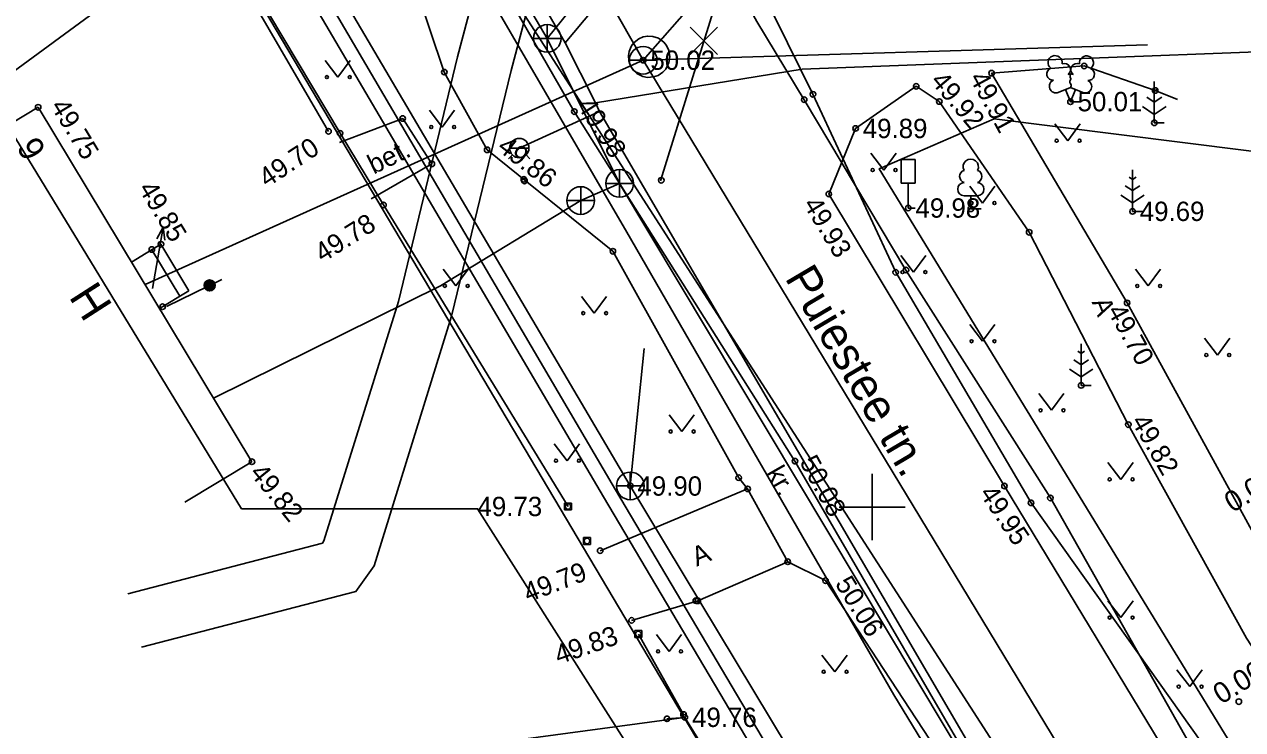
# Model space of a CAD drawing. Extents: x 641349 to 641717, y 6455477 to 6455943.
# Drawn here: x 641519.3 to 641563.42, y 6455691.94 to 6455717.47 of the extents above; entities that cross this region are included whole.
import ezdxf

# ---------------------------------------------------------------- set-up
doc = ezdxf.new("R2010")
doc.units = 0
for name, color, linetype in [('AED', 7, 'Continuous'), ('HALJASTUS', 7, 'Continuous'), ('HOONE', 7, 'Continuous'), ('HOONEDET', 7, 'Continuous'), ('KKAEV', 7, 'Continuous'), ('KORGUS', 7, 'Continuous'), ('KPKAABEL', 7, 'Continuous'), ('KTRASS', 7, 'Continuous'), ('LIIKLUS', 7, 'Continuous'), ('MOOTPIIR', 7, 'Continuous'), ('MPOHULIIN', 7, 'Continuous'), ('PIIR', 7, 'Continuous'), ('PUU', 7, 'Continuous'), ('SIOHULIIN', 7, 'Continuous'), ('SITRASS', 7, 'Continuous'), ('SKKAEV', 7, 'Continuous'), ('SKTRASS', 7, 'Continuous'), ('TEE', 7, 'Continuous'), ('TTRASS', 7, 'Continuous'), ('VKAEV', 7, 'Continuous'), ('VORK', 7, 'Continuous'), ('VTRASS', 7, 'Continuous')]:
    doc.layers.add(name, color=color, linetype=linetype)

msp = doc.modelspace()

# ---------------------------------------------------------------- linework, layer by layer
at = {"layer": 'AED'}
for p, q in [((641538.864, 6455700.143), (641538.864, 6455699.893)), ((641538.864, 6455700.143), (641539.114, 6455700.143)), ((641538.864, 6455699.893), (641539.114, 6455699.893)), ((641539.114, 6455700.143), (641539.114, 6455699.893)), ((641539.548, 6455698.894), (641539.548, 6455698.644)), ((641539.548, 6455698.894), (641539.798, 6455698.894)), ((641539.548, 6455698.644), (641539.798, 6455698.644)), ((641539.798, 6455698.894), (641539.798, 6455698.644)), ((641541.409, 6455695.527), (641541.409, 6455695.277)), ((641541.409, 6455695.527), (641541.659, 6455695.527)), ((641541.659, 6455695.527), (641541.659, 6455695.277)), ((641541.409, 6455695.277), (641541.659, 6455695.277))]:
    msp.add_line(p, q, dxfattribs=at)
for points in [[(641508.059, 6455740.231), (641512.71, 6455743.646), (641520.209, 6455731.419), (641526.137, 6455721.238), (641530.735, 6455713.524), (641532.306, 6455710.93), (641538.989, 6455700.018)], [(641541.534, 6455695.402), (641543.168, 6455692.491)], [(641542.571, 6455692.337), (641543.218, 6455692.388), (641548.616, 6455683.679), (641550.878, 6455680.155), (641555.863, 6455672.126), (641560.158, 6455664.809)]]:
    msp.add_lwpolyline(points, dxfattribs=at)
at = {"layer": 'HALJASTUS'}
for p, q in [((641524.512, 6455723.573), (641530.317, 6455713.595)), ((641530.194, 6455716.164), (641530.657, 6455715.558)), ((641530.657, 6455715.558), (641531.103, 6455716.164)), ((641533.972, 6455714.357), (641534.436, 6455713.751)), ((641534.436, 6455713.751), (641534.881, 6455714.357)), ((641556.618, 6455713.862), (641557.081, 6455713.255)), ((641557.081, 6455713.255), (641557.527, 6455713.862)), ((641549.955, 6455712.802), (641550.419, 6455712.195)), ((641550.419, 6455712.195), (641550.864, 6455712.802)), ((641553.537, 6455711.607), (641554, 6455711)), ((641554, 6455711), (641554.446, 6455711.607)), ((641551.037, 6455709.107), (641551.5, 6455708.5)), ((641551.5, 6455708.5), (641551.946, 6455709.107)), ((641534.465, 6455708.607), (641534.928, 6455708.001)), ((641534.928, 6455708.001), (641535.374, 6455708.607)), ((641559.537, 6455708.607), (641560, 6455708)), ((641560, 6455708), (641560.446, 6455708.607)), ((641539.476, 6455707.622), (641539.939, 6455707.015)), ((641539.939, 6455707.015), (641540.385, 6455707.622)), ((641553.537, 6455706.607), (641554, 6455706)), ((641554, 6455706), (641554.446, 6455706.607)), ((641562.037, 6455706.107), (641562.5, 6455705.5)), ((641562.5, 6455705.5), (641562.946, 6455706.107)), ((641556.037, 6455704.107), (641556.5, 6455703.5)), ((641556.5, 6455703.5), (641556.946, 6455704.107)), ((641542.645, 6455703.339), (641543.108, 6455702.733)), ((641543.108, 6455702.733), (641543.554, 6455703.339)), ((641538.49, 6455702.282), (641538.953, 6455701.676)), ((641538.953, 6455701.676), (641539.399, 6455702.282)), ((641558.537, 6455701.607), (641559, 6455701)), ((641559, 6455701), (641559.446, 6455701.607)), ((641558.537, 6455696.607), (641559, 6455696)), ((641559, 6455696), (641559.446, 6455696.607)), ((641542.186, 6455695.383), (641542.65, 6455694.776)), ((641542.65, 6455694.776), (641543.095, 6455695.383)), ((641548.183, 6455694.643), (641548.646, 6455694.037)), ((641548.646, 6455694.037), (641549.092, 6455694.643)), ((641561.037, 6455694.107), (641561.5, 6455693.5)), ((641561.5, 6455693.5), (641561.946, 6455694.107))]:
    msp.add_line(p, q, dxfattribs=at)
for centre in [(641530.256, 6455715.558), (641531.085, 6455715.558), (641534.034, 6455713.751), (641534.863, 6455713.751), (641556.68, 6455713.255), (641557.509, 6455713.255), (641550.018, 6455712.195), (641550.846, 6455712.195), (641553.599, 6455711), (641554.428, 6455711), (641551.099, 6455708.5), (641551.928, 6455708.5), (641534.527, 6455708.001), (641535.356, 6455708.001), (641559.599, 6455708), (641560.428, 6455708), (641539.538, 6455707.015), (641540.367, 6455707.015), (641553.599, 6455706), (641554.428, 6455706), (641562.099, 6455705.5), (641562.928, 6455705.5), (641556.099, 6455703.5), (641556.928, 6455703.5), (641542.707, 6455702.733), (641543.536, 6455702.733), (641538.552, 6455701.676), (641539.381, 6455701.676), (641558.599, 6455701), (641559.428, 6455701), (641558.599, 6455696), (641559.428, 6455696), (641542.249, 6455694.776), (641543.077, 6455694.776), (641548.245, 6455694.037), (641549.074, 6455694.037), (641561.099, 6455693.5), (641561.928, 6455693.5)]:
    msp.add_circle(centre, 0.055, dxfattribs=at)
at = {"layer": 'HOONE'}
for p, q in [((641517.375, 6455713.002), (641519.801, 6455714.466)), ((641525.116, 6455700.174), (641527.542, 6455701.638))]:
    msp.add_line(p, q, dxfattribs=at)
msp.add_lwpolyline([(641519.801, 6455714.466), (641527.542, 6455701.638)], dxfattribs=at)
at = {"layer": 'HOONEDET'}
for p, q in [((641523.181, 6455708.864), (641524.248, 6455709.508)), ((641523.922, 6455709.312), (641524.938, 6455707.628)), ((641524.248, 6455709.508), (641525.264, 6455707.824)), ((641524.197, 6455707.181), (641525.264, 6455707.824))]:
    msp.add_line(p, q, dxfattribs=at)
at = {"layer": 'KKAEV'}
for p, q in [((641538.235, 6455716.457), (641538.235, 6455717.457)), ((641537.735, 6455716.957), (641538.735, 6455716.957)), ((641540.856, 6455711.21), (641540.856, 6455712.21)), ((641539.447, 6455710.591), (641539.447, 6455711.591)), ((641540.356, 6455711.71), (641541.356, 6455711.71)), ((641538.947, 6455711.091), (641539.947, 6455711.091))]:
    msp.add_line(p, q, dxfattribs=at)
for centre in [(641538.235, 6455716.957), (641540.856, 6455711.71), (641539.447, 6455711.091)]:
    msp.add_circle(centre, 0.5, dxfattribs=at)
at = {"layer": 'KORGUS'}
for centre in [(641541.709, 6455716.168), (641534.508, 6455715.738), (641554.324, 6455715.699), (641557.679, 6455715.96), (641551.596, 6455715.224), (641547.856, 6455714.936), (641560.247, 6455715.073), (641519.801, 6455714.466), (641547.541, 6455714.741), (641552.431, 6455714.673), (641557.18, 6455714.666), (641533.001, 6455714.059), (641539.216, 6455714.31), (641560.217, 6455713.903), (641530.317, 6455713.595), (641530.735, 6455713.524), (641549.4, 6455713.7), (641536.058, 6455712.927), (641534.056, 6455712.418), (641537.386, 6455711.855), (641537.411, 6455711.801), (641542.364, 6455711.824), (641548.43, 6455711.326), (641532.306, 6455710.93), (641551.306, 6455710.82), (641553.572, 6455710.79), (641559.43, 6455710.698), (641555.686, 6455709.943), (641524.248, 6455709.508), (641523.918, 6455709.319), (641540.613, 6455709.256), (641550.852, 6455708.493), (641551.223, 6455708.577), (641559.232, 6455707.387), (641524.307, 6455707.247), (641557.57, 6455704.401), (641559.275, 6455702.982), (641527.542, 6455701.638), (641547.205, 6455701.658), (641541.244, 6455700.764), (641545.168, 6455701.06), (641554.79, 6455700.757), (641545.492, 6455700.656), (641556.454, 6455700.327), (641538.989, 6455700.018), (641555.753, 6455700.15), (641539.673, 6455698.769), (641540.153, 6455698.42), (641546.944, 6455698.019), (641548.313, 6455697.336), (641543.615, 6455696.609), (641543.688, 6455696.604), (641541.291, 6455695.899), (641541.534, 6455695.402), (641563.276, 6455692.959), (641542.571, 6455692.337), (641543.168, 6455692.491), (641543.218, 6455692.388)]:
    msp.add_circle(centre, 0.1, dxfattribs=at)
at = {"layer": 'KPKAABEL'}
for points in [[(641546.008, 6455741.967), (641540.715, 6455734.438), (641538.918, 6455731.117), (641538.918, 6455731.117), (641534.988, 6455716.293), (641532.844, 6455707.441), (641530.152, 6455698.773), (641530.094, 6455698.691), (641523.047, 6455696.863)], [(641523.547, 6455694.926), (641531.305, 6455696.938), (641531.969, 6455697.875), (641534.773, 6455706.91), (641536.926, 6455715.801), (641540.789, 6455730.375), (641542.418, 6455733.383), (641547.084, 6455740.021)]]:
    msp.add_lwpolyline(points, dxfattribs=at)
at = {"layer": 'KTRASS'}
for p, q in [((641543.407, 6455717.363), (641544.397, 6455716.373)), ((641543.407, 6455716.373), (641544.397, 6455717.363))]:
    msp.add_line(p, q, dxfattribs=at)
for points in [[(641514.762, 6455756.766), (641538.235, 6455716.957), (641540.856, 6455711.71), (641555.898, 6455686.585), (641566.145, 6455669.786), (641567.867, 6455667.357)], [(641538.235, 6455716.957), (641545.768, 6455726.29), (641547.525, 6455728.503)], [(641542.336, 6455711.8), (641547.525, 6455728.503)], [(641526.154, 6455703.937), (641534.37, 6455708.007), (641539.447, 6455711.091), (641540.856, 6455711.71)]]:
    msp.add_lwpolyline(points, dxfattribs=at)
at = {"layer": 'LIIKLUS'}
for p, q in [((641551.056, 6455712.57), (641551.056, 6455711.72)), ((641551.556, 6455712.57), (641551.056, 6455712.57)), ((641551.556, 6455712.57), (641551.556, 6455711.72)), ((641551.556, 6455711.72), (641551.056, 6455711.72)), ((641551.306, 6455711.72), (641551.306, 6455710.82)), ((641551.556, 6455710.82), (641551.306, 6455710.82))]:
    msp.add_line(p, q, dxfattribs=at)
at = {"layer": 'MOOTPIIR'}
for points in [[(641457.818, 6455781.137), (641440.763, 6455810.523), (641424.967, 6455836.009), (641439.11, 6455844.773), (641447.813, 6455829.804), (641454.764, 6455816.486), (641470.85, 6455792.932), (641474.326, 6455794.124), (641480.185, 6455783.689), (641477.305, 6455781.801), (641492.796, 6455755.762), (641497.562, 6455746.519), (641514.741, 6455756.159), (641533.012, 6455724.654), (641566.575, 6455672.577), (641591.077, 6455685.149), (641599.063, 6455687.763)], [(641599.063, 6455687.763), (641615.297, 6455707.336), (641642.117, 6455700.989), (641634.948, 6455681.675), (641588.836, 6455656.441), (641584.8, 6455660.761), (641559.255, 6455648.586), (641543.789, 6455674.674), (641548.435, 6455679.921), (641535.711, 6455699.94), (641527.171, 6455699.94), (641517.936, 6455715.046), (641524.291, 6455719.717), (641512.45, 6455736.936), (641493.593, 6455726.997), (641468.744, 6455769.782), (641461.644, 6455767.149), (641454.196, 6455778.578), (641457.818, 6455781.137)]]:
    msp.add_lwpolyline(points, dxfattribs=at)
at = {"layer": 'MPOHULIIN'}
for p, q in [((641523.947, 6455707.911), (641524.323, 6455710.13)), ((641524.323, 6455710.13), (641524.099, 6455709.71)), ((641524.323, 6455710.13), (641524.394, 6455709.66)), ((641523.905, 6455707.665), (641523.905, 6455707.665))]:
    msp.add_line(p, q, dxfattribs=at)
at = {"layer": 'PIIR'}
for points in [[(641589.426, 6455648.229), (641550.26, 6455712.24), (641554.42, 6455714.05), (641575.07, 6455711.45), (641604.77, 6455715.78), (641605.35, 6455722.04), (641575, 6455717.51), (641550.42, 6455720.59), (641529.94, 6455756.51), (641523.39, 6455767.25), (641482.27, 6455834.59), (641458.339, 6455875.692)], [(641441.612, 6455866.505), (641461.72, 6455831.69), (641483.23, 6455794.7), (641506.69, 6455755.52), (641512.79, 6455743.59), (641543.19, 6455692.38), (641572.734, 6455642.617)], [(641524.829, 6455689.914), (641543.19, 6455692.38), (641512.79, 6455743.59), (641488.116, 6455725.001)], [(641572.739, 6455642.618), (641543.19, 6455692.38), (641524.829, 6455689.914)]]:
    msp.add_lwpolyline(points, dxfattribs=at)
at = {"layer": 'PUU'}
for p, q in [((641560.217, 6455715.403), (641560.217, 6455713.903)), ((641556.74, 6455715.001), (641557.185, 6455715.176)), ((641557.18, 6455714.666), (641557.005, 6455715.106)), ((641557.18, 6455714.666), (641557.36, 6455715.106)), ((641557.185, 6455715.176), (641557.625, 6455714.996)), ((641560.217, 6455715.053), (641560.093, 6455715.136)), ((641560.341, 6455715.136), (641560.217, 6455715.053)), ((641557.56, 6455714.666), (641557.18, 6455714.666)), ((641559.793, 6455714.492), (641560.217, 6455714.21)), ((641560.217, 6455714.653), (641559.95, 6455714.831)), ((641560.484, 6455714.831), (641560.217, 6455714.653)), ((641560.217, 6455714.21), (641560.641, 6455714.492)), ((641560.577, 6455713.903), (641560.217, 6455713.903)), ((641559.43, 6455711.848), (641559.306, 6455711.931)), ((641559.43, 6455712.198), (641559.43, 6455710.698)), ((641559.554, 6455711.931), (641559.43, 6455711.848)), ((641559.43, 6455711.448), (641559.163, 6455711.626)), ((641559.697, 6455711.626), (641559.43, 6455711.448)), ((641553.812, 6455711.265), (641553.332, 6455711.265)), ((641553.572, 6455710.79), (641553.572, 6455711.265)), ((641559.006, 6455711.287), (641559.43, 6455711.005)), ((641559.43, 6455711.005), (641559.854, 6455711.287)), ((641553.952, 6455710.79), (641553.572, 6455710.79)), ((641559.79, 6455710.698), (641559.43, 6455710.698)), ((641557.57, 6455705.551), (641557.446, 6455705.634)), ((641557.57, 6455705.901), (641557.57, 6455704.401)), ((641557.694, 6455705.634), (641557.57, 6455705.551)), ((641557.57, 6455705.151), (641557.303, 6455705.329)), ((641557.837, 6455705.329), (641557.57, 6455705.151)), ((641557.146, 6455704.99), (641557.57, 6455704.708)), ((641557.57, 6455704.708), (641557.994, 6455704.99)), ((641557.93, 6455704.401), (641557.57, 6455704.401))]:
    msp.add_line(p, q, dxfattribs=at)
msp.add_lwpolyline([(641557.185, 6455715.671), (641557.165, 6455715.596), (641557.165, 6455715.576), (641557.175, 6455715.546), (641557.195, 6455715.511), (641557.2, 6455715.491), (641557.185, 6455715.456), (641557.16, 6455715.406), (641557.155, 6455715.381), (641557.16, 6455715.366), (641557.17, 6455715.336), (641557.205, 6455715.276), (641557.21, 6455715.256), (641557.205, 6455715.236), (641557.19, 6455715.201), (641557.185, 6455715.176)], dxfattribs=at)
for centre, radius, start, end in [((641556.623, 6455716.08), 0.256, 111.5027, 232.5173), ((641556.623, 6455716.08), 0.256, 350.4856, 111.5002), ((641557.759, 6455716.071), 0.256, 67.6168, 188.6314), ((641557.759, 6455716.071), 0.256, 306.5997, 67.6143), ((641556.549, 6455715.669), 0.224, 111.4304, 274.4987), ((641556.958, 6455715.83), 0.224, 308.5041, 111.5725), ((641557.421, 6455715.825), 0.225, 67.7016, 230.5126), ((641557.826, 6455715.659), 0.224, 264.6183, 67.6866), ((641556.654, 6455715.224), 0.237, 111.5014, 291.5004), ((641557.184, 6455715.433), 0.237, 66.7655, 111.5015), ((641557.715, 6455715.216), 0.237, 247.6166, 67.6155), ((641553.572, 6455712.31), 0.277, 332.5799, 207.4201), ((641553.402, 6455711.963), 0.233, 109.0217, 253.1415), ((641553.742, 6455711.963), 0.233, 286.8508, 70.9859), ((641553.335, 6455711.502), 0.238, 90.0016, 269.3953), ((641553.809, 6455711.502), 0.238, 270.6047, 89.9984)]:
    msp.add_arc(centre, radius, start, end, dxfattribs=at)
at = {"layer": 'SIOHULIIN'}
for p, q in [((641524.444, 6455707.254), (641526.458, 6455708.237)), ((641524.22, 6455707.144), (641524.22, 6455707.144))]:
    msp.add_line(p, q, dxfattribs=at)
for radius in [0.199, 0.19, 0.18, 0.171, 0.162, 0.152, 0.143, 0.133, 0.124, 0.114, 0.105, 0.0953, 0.0858, 0.0763, 0.0669, 0.0574, 0.0479, 0.0385, 0.029, 0.0195, 0.0101, 0.00061]:
    msp.add_circle((641526.012, 6455708.019), radius, dxfattribs=at)
at = {"layer": 'SITRASS'}
for points in [[(641521.935, 6455768.007), (641522.603, 6455764.678), (641522.883, 6455762.488), (641522.96, 6455759.435), (641522.933, 6455758.191), (641522.932, 6455756.862), (641533.499, 6455738.163), (641535.554, 6455734.637), (641538.594, 6455729.094), (641541.98, 6455723.523), (641543.681, 6455721.429), (641545.82, 6455717.574), (641547.541, 6455714.741), (641551.223, 6455708.577), (641556.454, 6455700.327), (641562.459, 6455689.727), (641567.426, 6455681.326), (641573.83, 6455670.824), (641577.99, 6455663.785), (641584.116, 6455653.24), (641584.751, 6455652.141)], [(641584.863, 6455652.176), (641584.332, 6455653.388), (641577.89, 6455663.754), (641574.503, 6455670.97), (641567.616, 6455681.582), (641564.258, 6455688.212), (641555.753, 6455700.15), (641550.852, 6455708.493), (641547.856, 6455714.936), (641546.478, 6455717.728), (641543.851, 6455722.122)]]:
    msp.add_lwpolyline(points, dxfattribs=at)
at = {"layer": 'SKKAEV'}
for p, q in [((641541.244, 6455700.264), (641541.244, 6455701.264)), ((641540.744, 6455700.764), (641541.744, 6455700.764))]:
    msp.add_line(p, q, dxfattribs=at)
msp.add_circle((641541.244, 6455700.764), 0.5, dxfattribs=at)
at = {"layer": 'SKTRASS'}
msp.add_line((641541.244, 6455700.764), (641541.748, 6455705.737), dxfattribs=at)
for points in [[(641564.157, 6455662.734), (641541.244, 6455700.764), (641513.132, 6455748.476), (641494.36, 6455737.724)], [(641564.157, 6455662.734), (641541.244, 6455700.764), (641513.132, 6455748.476)]]:
    msp.add_lwpolyline(points, dxfattribs=at)
at = {"layer": 'TEE'}
for points in [[(641531.971, 6455724.621), (641532.898, 6455720.524), (641534.508, 6455715.738), (641536.058, 6455712.927), (641540.613, 6455709.256), (641545.168, 6455701.06), (641545.492, 6455700.656)], [(641535.074, 6455721.51), (641539.216, 6455714.31), (641547.205, 6455701.658), (641555.537, 6455687.34), (641563.112, 6455675.165)], [(641577.932, 6455677.995), (641572.81, 6455685.122), (641568.701, 6455691.334), (641564.087, 6455698.54), (641559.232, 6455707.387), (641554.324, 6455715.699), (641557.679, 6455715.96)], [(641557.679, 6455715.96), (641560.247, 6455715.073), (641561.062, 6455714.745)], [(641551.596, 6455715.224), (641549.4, 6455713.7), (641548.43, 6455711.326), (641554.79, 6455700.757), (641561.224, 6455690.139), (641566.449, 6455681.674), (641573.398, 6455670.802), (641576.667, 6455670.835), (641579.594, 6455671.54), (641572.632, 6455681.561), (641567.278, 6455689.545), (641563.554, 6455695.251), (641559.275, 6455702.982), (641555.686, 6455709.943), (641552.431, 6455714.673), (641551.596, 6455715.224)], [(641530.711, 6455713.188), (641533.001, 6455714.059), (641534.056, 6455712.418), (641531.861, 6455711.155)], [(641540.153, 6455698.42), (641545.492, 6455700.656), (641546.944, 6455698.019), (641543.688, 6455696.604), (641541.291, 6455695.899)], [(641546.944, 6455698.019), (641548.313, 6455697.336), (641554.899, 6455687.289), (641562.842, 6455674.898)]]:
    msp.add_lwpolyline(points, dxfattribs=at)
at = {"layer": 'TTRASS'}
for points in [[(641480.925, 6455758.809), (641493.771, 6455736.271), (641497.424, 6455738.375), (641513.194, 6455747.46), (641530.563, 6455717.888), (641540.702, 6455700.626), (641540.702, 6455700.626), (641540.702, 6455700.626), (641563.775, 6455661.69)], [(641563.347, 6455661.437), (641563.347, 6455661.437), (641540.274, 6455700.374), (641529.973, 6455717.862), (641513.079, 6455746.625), (641499.356, 6455738.719), (641493.464, 6455735.325), (641480.397, 6455758.263)]]:
    msp.add_lwpolyline(points, dxfattribs=at)
at = {"layer": 'VKAEV'}
for p, q in [((641541.209, 6455716.168), (641542.209, 6455716.168)), ((641536.977, 6455712.741), (641536.837, 6455712.601)), ((641536.874, 6455712.988), (641537.574, 6455712.988)), ((641537.471, 6455712.741), (641537.611, 6455712.601))]:
    msp.add_line(p, q, dxfattribs=at)
for centre, radius in [((641541.709, 6455716.168), 0.5), ((641537.224, 6455712.988), 0.35)]:
    msp.add_circle(centre, radius, dxfattribs=at)
at = {"layer": 'VORK'}
for p, q in [((641550, 6455701.2), (641550, 6455698.8)), ((641548.8, 6455700), (641551.2, 6455700))]:
    msp.add_line(p, q, dxfattribs=at)
at = {"layer": 'VTRASS'}
for q in [(641551.872, 6455727.78), (641523.671, 6455708.052)]:
    msp.add_line((641541.709, 6455716.168), q, dxfattribs=at)
for points in [[(641481.277, 6455815.523), (641490.189, 6455801.012), (641514.779, 6455758.128), (641515.408, 6455757.427), (641538.879, 6455716.801), (641539.978, 6455714.621), (641540.132, 6455714.316), (641555.979, 6455687.192)], [(641519.405, 6455755.367), (641541.709, 6455716.168), (641559.967, 6455716.724)], [(641570.121, 6455660.706), (641561.759, 6455675.192), (641550.781, 6455693.208), (641541.117, 6455709.944), (641536.333, 6455718.147), (641529.085, 6455730.575), (641520.076, 6455745.299), (641515.843, 6455753.487)], [(641538.879, 6455716.801), (641546.078, 6455725.392)], [(641539.978, 6455714.621), (641547.469, 6455715.84), (641574.705, 6455716.881)], [(641541.709, 6455716.168), (641558.775, 6455688.011), (641534.936, 6455670.47), (641535.864, 6455667.884)], [(641540.132, 6455714.316), (641537.224, 6455712.988)]]:
    msp.add_lwpolyline(points, dxfattribs=at)
msp.add_lwpolyline([(641541.279, 6455716.671), (641541.203, 6455716.487), (641541.178, 6455716.341), (641541.19, 6455716.149), (641541.253, 6455715.962), (641541.35, 6455715.812), (641541.483, 6455715.687), (641541.694, 6455715.579), (641541.864, 6455715.545), (641542.083, 6455715.563), (641542.253, 6455715.616), (641542.417, 6455715.731), (641542.525, 6455715.847), (641542.643, 6455716.087), (641542.677, 6455716.292), (641542.64, 6455716.522), (641542.555, 6455716.701), (641542.458, 6455716.821), (641542.264, 6455716.962), (641542.064, 6455717.029), (641541.874, 6455717.04), (641541.708, 6455717.009), (641541.554, 6455716.943), (641541.389, 6455716.814), (641541.312, 6455716.722)], close=True, dxfattribs=at)

# ---------------------------------------------------------------- texts
at = {"layer": 'HOONE'}
for s, height, rotation, p in [('9', 0.9, 300.0184, (641519, 6455713.03)), ('H', 1.2, 302.692, (641520.89, 6455707.61))]:
    msp.add_text(s, height=height, rotation=rotation, dxfattribs=at).set_placement(p)
at = {"layer": 'HOONEDET'}
msp.add_text('bet.', height=0.7, rotation=25.9588, dxfattribs=at).set_placement((641531.95, 6455712.03))
at = {"layer": 'KORGUS'}
for s, p in [(' 50.02', (641541.71, 6455715.82)), (' 50.01', (641557.18, 6455714.32)), (' 49.89', (641549.4, 6455713.35)), (' 49.98', (641551.31, 6455710.47)), (' 49.69', (641559.43, 6455710.35)), (' 49.90', (641541.24, 6455700.41)), (' 49.73', (641535.45, 6455699.67)), (' 49.76', (641543.22, 6455692.04))]:
    msp.add_text(s, height=0.7, dxfattribs=at).set_placement(p)
for s, height, rotation, p in [(' 49.92', 0.7, 309.9445, (641551.92, 6455715.6)), (' 49.91', 0.7, 298.5597, (641553.38, 6455715.76)), (' 49.75', 0.7, 301.1087, (641520.1, 6455714.73)), (' 49.98', 0.7, 302.7412, (641539.15, 6455714.75)), (' 49.70', 0.7, 33.3735, (641527.87, 6455711.4)), (' 49.86', 0.7, 322.0576, (641536.18, 6455713.1)), (' 49.85', 0.7, 301.1087, (641523.28, 6455711.75)), (' 49.93', 0.7, 301.137, (641547.35, 6455711.18)), (' 49.78', 0.7, 31.9541, (641529.88, 6455708.69)), (' 49.70', 0.7, 298.9553, (641558.37, 6455707.33)), (' 49.82', 0.7, 300.1246, (641559.23, 6455703.33)), (' 50.08', 0.7, 298.6433, (641547.23, 6455701.86)), (' 49.82', 0.7, 309.0827, (641527.27, 6455701.42)), ('0.00', 0.75, 31.7192, (641563.05, 6455699.775)), (' 49.95', 0.7, 303.6176, (641553.72, 6455700.71)), (' 49.79', 0.7, 20.923, (641537.3, 6455696.45)), (' 50.06', 0.7, 301.5773, (641548.5, 6455697.45)), (' 49.83', 0.7, 19.0465, (641538.4, 6455694.21)), ('0.00', 0.75, 31.7192, (641562.639, 6455692.839))]:
    msp.add_text(s, height=height, rotation=rotation, dxfattribs=at).set_placement(p)
at = {"layer": 'TEE'}
for s, height, rotation, p in [('Puiestee tn.', 1.2, 300.5598, (641546.82, 6455708.29)), ('A', 0.7, 292.249, (641557.94, 6455707.42)), ('kr.', 0.7, 299.7449, (641546.14, 6455701.24)), ('A', 0.7, 22.8337, (641543.65, 6455697.84))]:
    msp.add_text(s, height=height, rotation=rotation, dxfattribs=at).set_placement(p)

doc.saveas('drawing.dxf')
